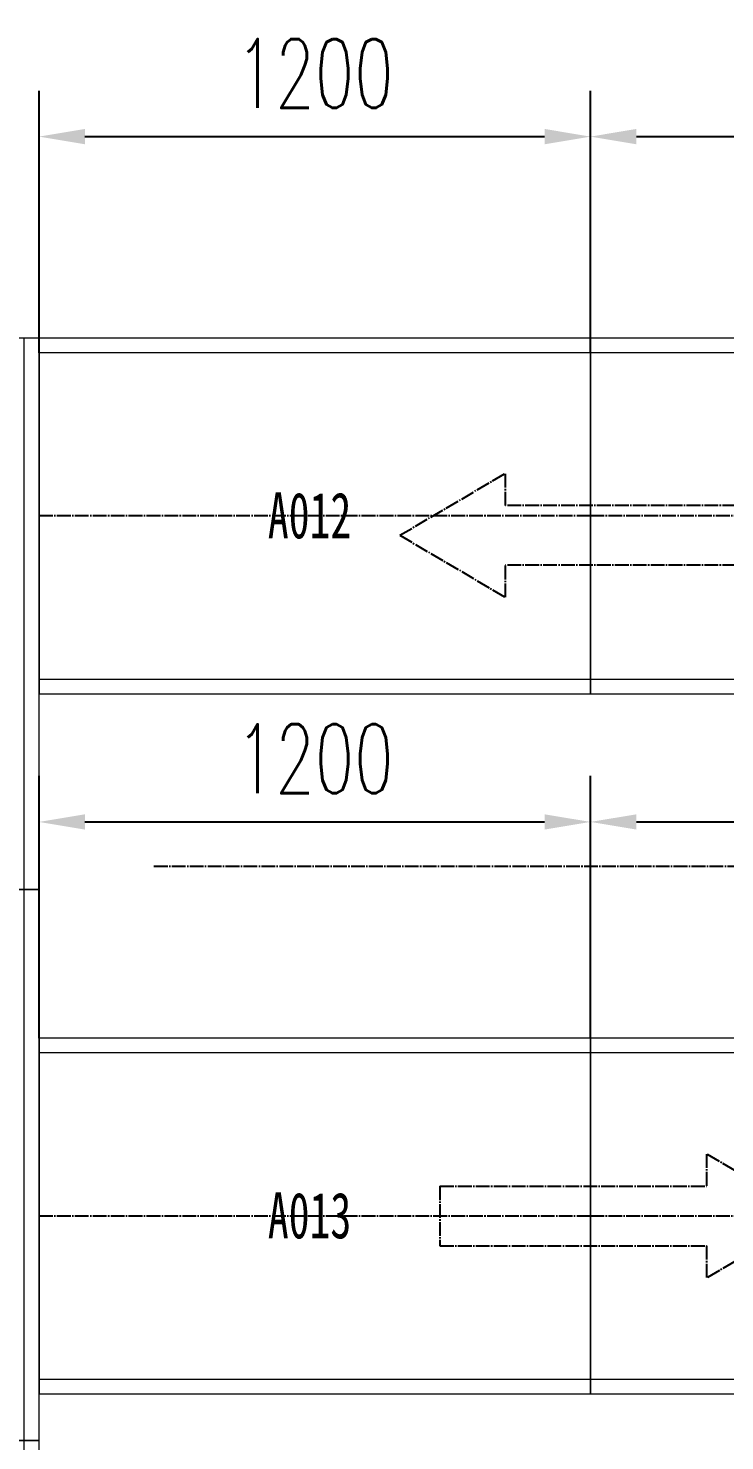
# Model space of a CAD drawing. Header units: millimetres. Extents: x -66983 to -34457, y -12173 to 8181.
# Drawn here: x -52288 to -50772, y -1986 to 1089 of the extents above; entities that cross this region are included whole.
import ezdxf

# ---------------------------------------------------------------- set-up
doc = ezdxf.new("R2010")
doc.units = ezdxf.units.MM
doc.linetypes.add('EB_DASHDOT', pattern=[39, 30, -3, 3, -3])
doc.layers.get('0').update_dxf_attribs({"lineweight": 0})
for name, color, linetype, lineweight in [('AM_7', 4, 'EB_DASHDOT', 25), ('CAXA1', 1, 'EB_DASHDOT', 25), ('CAXA4', 4, 'Continuous', 25)]:
    doc.layers.add(name, color=color, linetype=linetype, lineweight=lineweight)
doc.styles.add('UserTxtStyle13', font='txt.shx', dxfattribs={"width": 0.667, "bigfont": 'gbcbig.shx'})
doc.styles.add('标准', font='txt.shx', dxfattribs={"width": 0.667, "bigfont": 'gbcbig.shx'})
doc.dimstyles.new('标准', dxfattribs={"dimscale": 100, "dimtxt": 3.5, "dimasz": 2, "dimexe": 2, "dimexo": 0, "dimtad": 1, "dimdec": 1, "dimzin": 0, "dimdsep": 46, "dimtxsty": '标准', "dimcen": 0, "dimdle": 2, "dimazin": 2, "dimtfac": 1, "dimtdec": 3, "dimtmove": 0, "dimatfit": 3, "dimfxl": 1, "dimtolj": 1, "dimtzin": 0, "dimarcsym": 0})

# ---------------------------------------------------------------- blocks, each defined once
blk = doc.blocks.new('CAXBLOCK330')
at = {"layer": 'CAXA1', "linetype": 'EB_DASHDOT', "lineweight": 25}
for p, q in [((114.8, 67.5), (-114.8, 202.4)), ((-114.8, 202.4), (-114.8, 132.3)), ((-695, 132.3), (-114.8, 132.3)), ((-695, 132.3), (-695, 2.6)), ((114.8, 67.5), (-114.8, -67.5)), ((-695, 2.6), (-114.8, 2.6)), ((-114.8, 2.6), (-114.8, -67.5))]:
    blk.add_line(p, q, dxfattribs=at)
blk = doc.blocks.new('CAXBLOCK392')
at = {"layer": 'CAXA1', "linetype": 'EB_DASHDOT', "lineweight": 25}
for p, q in [((-114.8, -67.5), (114.8, 67.5)), ((114.8, -2.6), (114.8, 67.5)), ((695, -2.6), (114.8, -2.6)), ((695, -132.3), (695, -2.6)), ((-114.8, -67.5), (114.8, -202.4)), ((695, -132.3), (114.8, -132.3)), ((114.8, -202.4), (114.8, -132.3))]:
    blk.add_line(p, q, dxfattribs=at)
blk = doc.blocks.new('*X74')
at = {"layer": 'CAXA4', "linetype": 'Continuous', "transparency": 16777216}
for points in [[(-52164.6, 869.9), (-52164.6, 836.5), (-52264.6, 853.2)], [(-51164.6, 869.9), (-51164.6, 836.5), (-51064.6, 853.2)]]:
    blk.add_hatch(color=0, dxfattribs=at).paths.add_polyline_path(points, flags=0)
at = {"layer": 'CAXA4', "color": 0, "linetype": 'Continuous', "lineweight": -2, "transparency": 16777216}
for p, q in [((-52264.6, 382.2), (-52264.6, 953.2)), ((-51064.6, 382.2), (-51064.6, 953.2)), ((-52164.6, 853.2), (-51164.6, 853.2))]:
    blk.add_line(p, q, dxfattribs=at)
at = {"layer": 'CAXA4', "color": 0, "linetype": 'Continuous', "lineweight": 25, "transparency": 16777216, "insert": (-51664.6, 990.7), "char_height": 150, "width": 906.453, "attachment_point": 5, "style": '标准'}
blk.add_mtext('1200', dxfattribs=at)
blk = doc.blocks.new('CAXBLOCK406')
at = {"color": 5, "linetype": 'Continuous', "lineweight": 0}
for p, q in [((-200, 55), (-200, -719)), ((1000, 55), (-200, 55)), ((1000, -719), (1000, 55)), ((1000, 23), (-200, 23)), ((-200, -687), (1000, -687)), ((-200, -719), (1000, -719))]:
    blk.add_line(p, q, dxfattribs=at)
at = {"layer": 'AM_7', "color": 1, "linetype": 'EB_DASHDOT', "lineweight": 25}
blk.add_line((1000, -332), (-200.22, -332), dxfattribs=at)
blk = doc.blocks.new('CAXBLOCK407')
at = {"color": 5, "linetype": 'Continuous', "lineweight": 0}
for p, q in [((-200, 55), (-200, -719)), ((1000, 55), (-200, 55)), ((1000, -719), (1000, 55)), ((1000, 23), (-200, 23)), ((-200, -687), (1000, -687)), ((-200, -719), (1000, -719))]:
    blk.add_line(p, q, dxfattribs=at)
at = {"layer": 'AM_7', "color": 1, "linetype": 'EB_DASHDOT', "lineweight": 25}
blk.add_line((1000, -332), (-200.22, -332), dxfattribs=at)
blk = doc.blocks.new('CAXBLOCK408')
at = {"color": 5, "linetype": 'Continuous', "lineweight": 0}
for p, q in [((664, 1000), (0, 1000)), ((0, 1000), (0, -200)), ((32, 1000), (32, -200)), ((632, -200), (632, 1000)), ((664, -200), (664, 1000)), ((0, -200), (664, -200))]:
    blk.add_line(p, q, dxfattribs=at)
at = {"layer": 'AM_7', "color": 1, "linetype": 'EB_DASHDOT', "lineweight": 25}
blk.add_line((332, 1000), (332, -200.22), dxfattribs=at)
blk = doc.blocks.new('CAXBLOCK410')
at = {"color": 5, "linetype": 'Continuous', "lineweight": 0}
for p, q in [((664, 1000), (0, 1000)), ((0, 1000), (0, -200)), ((32, 1000), (32, -200)), ((632, -200), (632, 1000)), ((664, -200), (664, 1000)), ((0, -200), (664, -200))]:
    blk.add_line(p, q, dxfattribs=at)
at = {"layer": 'AM_7', "color": 1, "linetype": 'EB_DASHDOT', "lineweight": 25}
blk.add_line((332, 1000), (332, -200.22), dxfattribs=at)
blk = doc.blocks.new('CAXBLOCK411')
at = {"color": 5, "linetype": 'Continuous', "lineweight": 0}
for p, q in [((664, 1000), (0, 1000)), ((0, 1000), (0, -200)), ((32, 1000), (32, -200)), ((632, -200), (632, 1000)), ((664, -200), (664, 1000)), ((0, -200), (664, -200))]:
    blk.add_line(p, q, dxfattribs=at)
at = {"layer": 'AM_7', "color": 1, "linetype": 'EB_DASHDOT', "lineweight": 25}
blk.add_line((332, 1000), (332, -200.22), dxfattribs=at)
blk = doc.blocks.new('CAXBLOCK448')
at = {"color": 5, "linetype": 'Continuous', "lineweight": 0}
for p, q in [((-200, 55), (-200, -719)), ((1000, 55), (-200, 55)), ((1000, -719), (1000, 55)), ((1000, 23), (-200, 23)), ((-200, -687), (1000, -687)), ((-200, -719), (1000, -719))]:
    blk.add_line(p, q, dxfattribs=at)
at = {"layer": 'AM_7', "color": 1, "linetype": 'EB_DASHDOT', "lineweight": 25}
blk.add_line((1000, -332), (-200.22, -332), dxfattribs=at)
blk = doc.blocks.new('CAXBLOCK449')
at = {"color": 5, "linetype": 'Continuous', "lineweight": 0}
for p, q in [((-200, 55), (-200, -719)), ((1000, 55), (-200, 55)), ((1000, -719), (1000, 55)), ((1000, 23), (-200, 23)), ((-200, -687), (1000, -687)), ((-200, -719), (1000, -719))]:
    blk.add_line(p, q, dxfattribs=at)
at = {"layer": 'AM_7', "color": 1, "linetype": 'EB_DASHDOT', "lineweight": 25}
blk.add_line((1000, -332), (-200.22, -332), dxfattribs=at)
blk = doc.blocks.new('*X100')
at = {"layer": 'CAXA4', "linetype": 'Continuous', "transparency": 16777216}
for points in [[(-50964.6, 869.9), (-50964.6, 836.5), (-51064.6, 853.2)], [(-49964.6, 869.9), (-49964.6, 836.5), (-49864.6, 853.2)]]:
    blk.add_hatch(color=0, dxfattribs=at).paths.add_polyline_path(points, flags=0)
at = {"layer": 'CAXA4', "color": 0, "linetype": 'Continuous', "lineweight": -2, "transparency": 16777216}
for p, q in [((-51064.6, 382.2), (-51064.6, 953.2)), ((-49864.6, 382.2), (-49864.6, 953.2)), ((-50964.6, 853.2), (-49964.6, 853.2))]:
    blk.add_line(p, q, dxfattribs=at)
at = {"layer": 'CAXA4', "color": 0, "linetype": 'Continuous', "lineweight": 25, "transparency": 16777216, "insert": (-50464.6, 990.7), "char_height": 150, "width": 906.453, "attachment_point": 5, "style": '标准'}
blk.add_mtext('1200', dxfattribs=at)
blk = doc.blocks.new('*X101')
at = {"layer": 'CAXA4', "linetype": 'Continuous', "transparency": 16777216}
for points in [[(-50964.6, -622.3), (-50964.6, -655.6), (-51064.6, -638.9)], [(-49964.6, -622.3), (-49964.6, -655.6), (-49864.6, -638.9)]]:
    blk.add_hatch(color=0, dxfattribs=at).paths.add_polyline_path(points, flags=0)
at = {"layer": 'CAXA4', "color": 0, "linetype": 'Continuous', "lineweight": -2, "transparency": 16777216}
for p, q in [((-51064.6, -1109.9), (-51064.6, -538.9)), ((-49864.6, -1109.9), (-49864.6, -538.9)), ((-50964.6, -638.9), (-49964.6, -638.9))]:
    blk.add_line(p, q, dxfattribs=at)
at = {"layer": 'CAXA4', "color": 0, "linetype": 'Continuous', "lineweight": 25, "transparency": 16777216, "insert": (-50464.6, -501.4), "char_height": 150, "width": 906.453, "attachment_point": 5, "style": '标准'}
blk.add_mtext('1200', dxfattribs=at)
blk = doc.blocks.new('*X102')
at = {"layer": 'CAXA4', "linetype": 'Continuous', "transparency": 16777216}
for points in [[(-52164.6, -622.3), (-52164.6, -655.6), (-52264.6, -638.9)], [(-51164.6, -622.3), (-51164.6, -655.6), (-51064.6, -638.9)]]:
    blk.add_hatch(color=0, dxfattribs=at).paths.add_polyline_path(points, flags=0)
at = {"layer": 'CAXA4', "color": 0, "linetype": 'Continuous', "lineweight": -2, "transparency": 16777216}
for p, q in [((-52264.6, -1109.9), (-52264.6, -538.9)), ((-51064.6, -1109.9), (-51064.6, -538.9)), ((-52164.6, -638.9), (-51164.6, -638.9))]:
    blk.add_line(p, q, dxfattribs=at)
at = {"layer": 'CAXA4', "color": 0, "linetype": 'Continuous', "lineweight": 25, "transparency": 16777216, "insert": (-51664.6, -501.4), "char_height": 150, "width": 906.453, "attachment_point": 5, "style": '标准'}
blk.add_mtext('1200', dxfattribs=at)

msp = doc.modelspace()

# ---------------------------------------------------------------- linework, layer by layer
at = {"layer": 'CAXA1', "linetype": 'EB_DASHDOT', "lineweight": 25}
msp.add_line((-52014.6, -734.9), (-46195.1, -734.9), dxfattribs=at)

# ---------------------------------------------------------------- block references
at = {"layer": 'CAXA4', "linetype": 'Continuous', "lineweight": 25}
for name, p in [('CAXBLOCK408', (-52928.6, -585.8)), ('CAXBLOCK407', (-52064.6, 359.2)), ('CAXBLOCK406', (-50864.6, 359.2)), ('CAXBLOCK392', (-51364.5, 52.6)), ('CAXBLOCK410', (-52928.6, -1785.8)), ('CAXBLOCK449', (-52064.6, -1164.9)), ('CAXBLOCK448', (-50864.6, -1164.9)), ('CAXBLOCK330', (-50697.1, -1564.4)), ('CAXBLOCK411', (-52928.6, -2986))]:
    msp.add_blockref(name, p, dxfattribs=at)

# ---------------------------------------------------------------- texts
at = {"layer": 'CAXA4', "linetype": 'Continuous', "lineweight": 25, "char_height": 100, "width": 555.252, "attachment_point": 1, "style": 'UserTxtStyle13'}
for s, insert in [('{\\fNSimSun|b0|i0|c134|p49;\\C7;A012}', (-51766.7, 78.5)), ('{\\fNSimSun|b0|i0|c134|p49;\\C7;A013}', (-51766.7, -1445.6))]:
    msp.add_mtext(s, dxfattribs=dict(at, insert=insert))

# ---------------------------------------------------------------- dimensions: what is measured, and where the dimension line sits
at = {"layer": 'CAXA4', "linetype": 'Continuous', "lineweight": 25}
for base, p1, p2, picture, middle in [((-51064.6, 853.2), (-52264.6, 382.2), (-51064.6, 382.2), '*X74', (-51664.6, 853.2)), ((-49864.6, 853.2), (-51064.6, 382.2), (-49864.6, 382.2), '*X100', (-50464.6, 853.2)), ((-51064.6, -638.9), (-52264.6, -1109.9), (-51064.6, -1109.9), '*X102', (-51664.6, -638.9)), ((-49864.6, -638.9), (-51064.6, -1109.9), (-49864.6, -1109.9), '*X101', (-50464.6, -638.9))]:
    dim = msp.add_linear_dim(base=base, p1=p1, p2=p2, text='1200', dimstyle='标准', override={"dimtxt": 1.5, "dimasz": 1, "dimexe": 1, "dimdec": 0, "dimsah": 1, "dimdle": 1}, dxfattribs=at)
    dim.commit()
    dim.dimension.update_dxf_attribs({"geometry": picture, "text_midpoint": middle})

doc.saveas('drawing.dxf')
